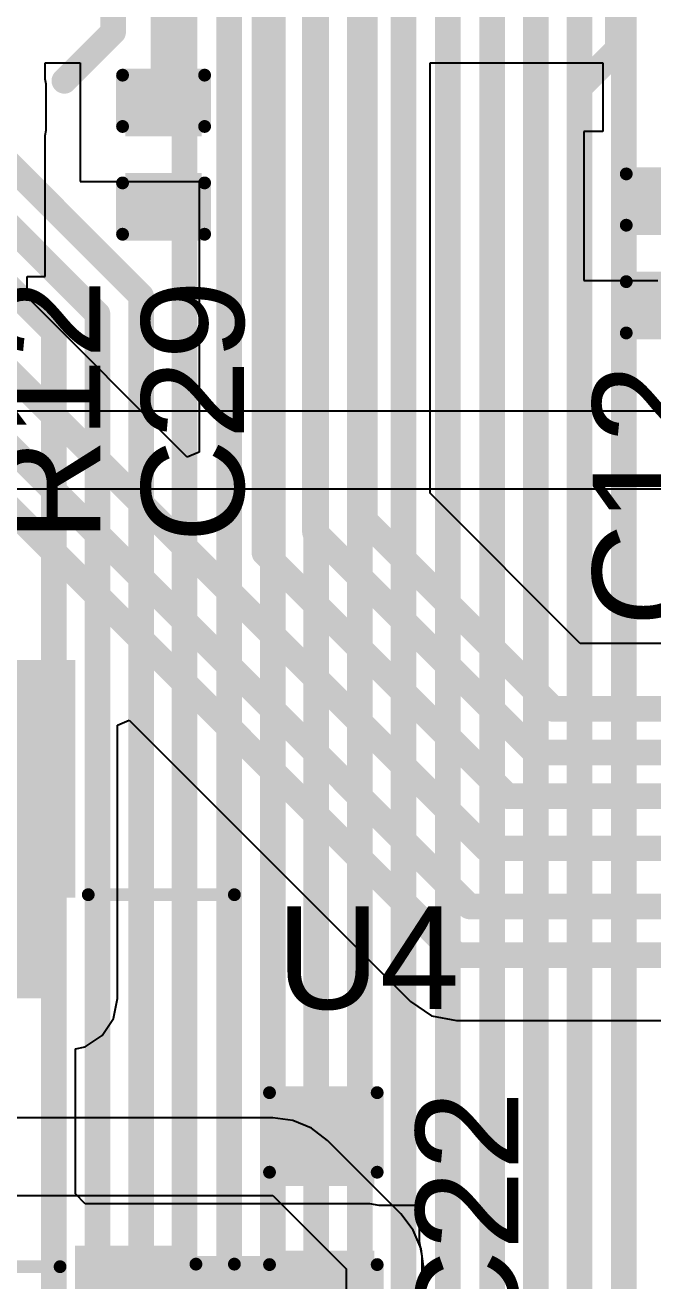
# Model space of a CAD drawing. Header units: inches. Extents: x -3 to 5437, y -3 to 5435.
# Drawn here: x 102.1 to 108.32, y 44.45 to 56.88 of the extents above; entities that cross this region are included whole.
import ezdxf

# ---------------------------------------------------------------- set-up
doc = ezdxf.new("R2010")
doc.units = ezdxf.units.IN
for name, color, linetype in [('Bottom Layer', 5, 'Continuous'), ('PWR', 76, 'Continuous'), ('Top Layer', 1, 'Continuous'), ('Top Overlay', 2, 'Continuous'), ('Top Paste', 8, 'Continuous'), ('Top Solder', 216, 'Continuous')]:
    doc.layers.add(name, color=color, linetype=linetype)
doc.styles.add('Arial', font='', dxfattribs={"height": 0.2})
doc.styles.get('Arial').set_extended_font_data('Arial')

# ---------------------------------------------------------------- blocks, each defined once
blk = doc.blocks.new('C___0402_55')
at = {"layer": 'Top Layer'}
for points in [[(-0.6985, -0.3175), (-0.6985, 0.3174999999999999), (-0.2413000000000001, 0.3175), (-0.2412999999999999, -0.3174999999999999)], [(0.2413000000000001, -0.3175), (0.2412999999999999, 0.3174999999999999), (0.6985, 0.3175), (0.6985, -0.3174999999999999)]]:
    blk.add_hatch(color=1, dxfattribs=at).paths.add_polyline_path(points)
at = {"layer": 'Top Paste'}
for points in [[(-0.6985, -0.3175), (-0.6985, 0.3174999999999999), (-0.2413000000000001, 0.3175), (-0.2412999999999999, -0.3174999999999999)], [(0.2413000000000001, -0.3175), (0.2412999999999999, 0.3174999999999999), (0.6985, 0.3175), (0.6985, -0.3174999999999999)]]:
    blk.add_hatch(color=8, dxfattribs=at).paths.add_polyline_path(points)
at = {"layer": 'Top Solder'}
for points in [[(-0.7584998799999999, -0.3774998800000001), (-0.7584998799999999, 0.3774998799999999), (-0.1813001200000001, 0.3774998800000001), (-0.1813001199999999, -0.3774998799999999)], [(0.1813001200000001, -0.3774998800000001), (0.1813001199999999, 0.3774998799999999), (0.7584998799999999, 0.3774998800000001), (0.7584998799999999, -0.3774998799999999)]]:
    blk.add_hatch(color=216, dxfattribs=at).paths.add_polyline_path(points)
at = {"layer": 'Top Overlay'}
for points in [[(-0.7874, -0.4064, 0.127, 0.127, 0), (-0.7874, 0.4064, 0.127, 0.127, 0)], [(-0.2794, 0.4064, 0.127, 0.127, 0), (-0.7874, 0.4064, 0.127, 0.127, 0)], [(0.7874, 0.4064, 0.127, 0.127, 0), (0.2794, 0.4064, 0.127, 0.127, 0)], [(0.7874, -0.4064, 0.127, 0.127, 0), (0.7874, 0.4064, 0.127, 0.127, 0)], [(-0.2794, -0.4064, 0.127, 0.127, 0), (-0.7874, -0.4064, 0.127, 0.127, 0)], [(0.7874, -0.4064, 0.127, 0.127, 0), (0.2794, -0.4064, 0.127, 0.127, 0)]]:
    blk.add_lwpolyline(points, format="xyseb", dxfattribs=at)
for points in [[(-0.8191499999999999, 0.4064, 0.0635, 0.0635, 1), (-0.7556499999999999, 0.4064, 0.0635, 0.0635, 1)], [(-0.8191499999999999, 0.4064, 0.0635, 0.0635, 1), (-0.7556499999999999, 0.4064, 0.0635, 0.0635, 1)], [(-0.31115, 0.4064, 0.0635, 0.0635, 1), (-0.24765, 0.4064, 0.0635, 0.0635, 1)], [(0.24765, 0.4064, 0.0635, 0.0635, 1), (0.31115, 0.4064, 0.0635, 0.0635, 1)], [(0.7556499999999999, 0.4064, 0.0635, 0.0635, 1), (0.8191499999999999, 0.4064, 0.0635, 0.0635, 1)], [(0.7556499999999999, 0.4064, 0.0635, 0.0635, 1), (0.8191499999999999, 0.4064, 0.0635, 0.0635, 1)], [(-0.8191499999999999, -0.4064, 0.0635, 0.0635, 1), (-0.7556499999999999, -0.4064, 0.0635, 0.0635, 1)], [(-0.8191499999999999, -0.4064, 0.0635, 0.0635, 1), (-0.7556499999999999, -0.4064, 0.0635, 0.0635, 1)], [(-0.31115, -0.4064, 0.0635, 0.0635, 1), (-0.24765, -0.4064, 0.0635, 0.0635, 1)], [(0.24765, -0.4064, 0.0635, 0.0635, 1), (0.31115, -0.4064, 0.0635, 0.0635, 1)], [(0.7556499999999999, -0.4064, 0.0635, 0.0635, 1), (0.8191499999999999, -0.4064, 0.0635, 0.0635, 1)], [(0.7556499999999999, -0.4064, 0.0635, 0.0635, 1), (0.8191499999999999, -0.4064, 0.0635, 0.0635, 1)]]:
    blk.add_lwpolyline(points, format="xyseb", close=True, dxfattribs=at)
blk = doc.blocks.new('C___0402_56')
at = {"layer": 'Top Layer'}
for points in [[(-0.6985, -0.3175), (-0.6985, 0.3174999999999999), (-0.2413000000000001, 0.3175), (-0.2412999999999999, -0.3174999999999999)], [(0.2413000000000001, -0.3175), (0.2412999999999999, 0.3174999999999999), (0.6985, 0.3175), (0.6985, -0.3174999999999999)]]:
    blk.add_hatch(color=1, dxfattribs=at).paths.add_polyline_path(points)
at = {"layer": 'Top Paste'}
for points in [[(-0.6985, -0.3175), (-0.6985, 0.3174999999999999), (-0.2413000000000001, 0.3175), (-0.2412999999999999, -0.3174999999999999)], [(0.2413000000000001, -0.3175), (0.2412999999999999, 0.3174999999999999), (0.6985, 0.3175), (0.6985, -0.3174999999999999)]]:
    blk.add_hatch(color=8, dxfattribs=at).paths.add_polyline_path(points)
at = {"layer": 'Top Solder'}
for points in [[(-0.7584998799999999, -0.3774998800000001), (-0.7584998799999999, 0.3774998799999999), (-0.1813001200000001, 0.3774998800000001), (-0.1813001199999999, -0.3774998799999999)], [(0.1813001200000001, -0.3774998800000001), (0.1813001199999999, 0.3774998799999999), (0.7584998799999999, 0.3774998800000001), (0.7584998799999999, -0.3774998799999999)]]:
    blk.add_hatch(color=216, dxfattribs=at).paths.add_polyline_path(points)
at = {"layer": 'Top Overlay'}
for points in [[(-0.7874, -0.4064, 0.127, 0.127, 0), (-0.7874, 0.4064, 0.127, 0.127, 0)], [(-0.2794, 0.4064, 0.127, 0.127, 0), (-0.7874, 0.4064, 0.127, 0.127, 0)], [(0.7874, 0.4064, 0.127, 0.127, 0), (0.2794, 0.4064, 0.127, 0.127, 0)], [(0.7874, -0.4064, 0.127, 0.127, 0), (0.7874, 0.4064, 0.127, 0.127, 0)], [(-0.2794, -0.4064, 0.127, 0.127, 0), (-0.7874, -0.4064, 0.127, 0.127, 0)], [(0.7874, -0.4064, 0.127, 0.127, 0), (0.2794, -0.4064, 0.127, 0.127, 0)]]:
    blk.add_lwpolyline(points, format="xyseb", dxfattribs=at)
for points in [[(-0.8191499999999999, 0.4064, 0.0635, 0.0635, 1), (-0.7556499999999999, 0.4064, 0.0635, 0.0635, 1)], [(-0.8191499999999999, 0.4064, 0.0635, 0.0635, 1), (-0.7556499999999999, 0.4064, 0.0635, 0.0635, 1)], [(-0.31115, 0.4064, 0.0635, 0.0635, 1), (-0.24765, 0.4064, 0.0635, 0.0635, 1)], [(0.24765, 0.4064, 0.0635, 0.0635, 1), (0.31115, 0.4064, 0.0635, 0.0635, 1)], [(0.7556499999999999, 0.4064, 0.0635, 0.0635, 1), (0.8191499999999999, 0.4064, 0.0635, 0.0635, 1)], [(0.7556499999999999, 0.4064, 0.0635, 0.0635, 1), (0.8191499999999999, 0.4064, 0.0635, 0.0635, 1)], [(-0.8191499999999999, -0.4064, 0.0635, 0.0635, 1), (-0.7556499999999999, -0.4064, 0.0635, 0.0635, 1)], [(-0.8191499999999999, -0.4064, 0.0635, 0.0635, 1), (-0.7556499999999999, -0.4064, 0.0635, 0.0635, 1)], [(-0.31115, -0.4064, 0.0635, 0.0635, 1), (-0.24765, -0.4064, 0.0635, 0.0635, 1)], [(0.24765, -0.4064, 0.0635, 0.0635, 1), (0.31115, -0.4064, 0.0635, 0.0635, 1)], [(0.7556499999999999, -0.4064, 0.0635, 0.0635, 1), (0.8191499999999999, -0.4064, 0.0635, 0.0635, 1)], [(0.7556499999999999, -0.4064, 0.0635, 0.0635, 1), (0.8191499999999999, -0.4064, 0.0635, 0.0635, 1)]]:
    blk.add_lwpolyline(points, format="xyseb", close=True, dxfattribs=at)
blk = doc.blocks.new('SOT_223_356')
at = {"layer": 'Top Layer'}
for points in [[(-1.62500056, 3.97499967), (1.62500056, 3.97499967), (1.62500056, 1.82499889), (-1.62500056, 1.82499889)], [(-2.7750008, -1.82499889), (-1.82500016, -1.82499889), (-1.82500016, -3.97499967), (-2.7750008, -3.97499967)], [(-0.47500032, -1.82499889), (0.47500032, -1.82499889), (0.47500032, -3.97499967), (-0.47500032, -3.97499967)], [(1.82500016, -1.82499889), (2.7750008, -1.82499889), (2.7750008, -3.97499967), (1.82500016, -3.97499967)]]:
    blk.add_hatch(color=1, dxfattribs=at).paths.add_polyline_path(points)
at = {"layer": 'Top Paste'}
for points in [[(-1.62500056, 3.97499967), (1.62500056, 3.97499967), (1.62500056, 1.82499889), (-1.62500056, 1.82499889)], [(-2.7750008, -1.82499889), (-1.82500016, -1.82499889), (-1.82500016, -3.97499967), (-2.7750008, -3.97499967)], [(-0.47500032, -1.82499889), (0.47500032, -1.82499889), (0.47500032, -3.97499967), (-0.47500032, -3.97499967)], [(1.82500016, -1.82499889), (2.7750008, -1.82499889), (2.7750008, -3.97499967), (1.82500016, -3.97499967)]]:
    blk.add_hatch(color=8, dxfattribs=at).paths.add_polyline_path(points)
at = {"layer": 'Top Solder'}
for points in [[(-1.72660056, 4.07659967), (1.72660056, 4.07659967), (1.72660056, 1.72339889), (-1.72660056, 1.72339889)], [(-2.8766008, -1.72339889), (-1.72340016, -1.72339889), (-1.72340016, -4.07659967), (-2.8766008, -4.07659967)], [(-0.5766003199999999, -1.72339889), (0.5766003199999999, -1.72339889), (0.5766003199999999, -4.07659967), (-0.5766003199999999, -4.07659967)], [(1.72340016, -1.72339889), (2.8766008, -1.72339889), (2.8766008, -4.07659967), (1.72340016, -4.07659967)]]:
    blk.add_hatch(color=216, dxfattribs=at).paths.add_polyline_path(points)
at = {"layer": 'Top Overlay'}
for points in [[(-3.2766, 1.7526, 0.127, 0.127, 0), (-1.8542, 1.7526, 0.127, 0.127, 0)], [(-3.2766, -1.905, 0.127, 0.127, 0), (-3.2766, 1.7526, 0.127, 0.127, 0)], [(1.8542, 1.7526, 0.127, 0.127, 0), (3.302, 1.7526, 0.127, 0.127, 0)], [(3.302, -1.905, 0.127, 0.127, 0), (3.302, 1.7526, 0.127, 0.127, 0)], [(-3.2766, -1.905, 0.127, 0.127, 0), (-3.0226, -1.905, 0.127, 0.127, 0)], [(-1.6764, -1.905, 0.127, 0.127, 0), (-0.7366, -1.905, 0.127, 0.127, 0)], [(2.921, -1.905, 0.127, 0.127, 0), (3.302, -1.905, 0.127, 0.127, 0)], [(0.6096, -1.9304, 0.127, 0.127, 0), (1.5748, -1.9304, 0.127, 0.127, 0)]]:
    blk.add_lwpolyline(points, format="xyseb", dxfattribs=at)
for points in [[(-3.30835, 1.7526, 0.0635, 0.0635, 1), (-3.24485, 1.7526, 0.0635, 0.0635, 1)], [(-3.30835, 1.7526, 0.0635, 0.0635, 1), (-3.24485, 1.7526, 0.0635, 0.0635, 1)], [(-1.88595, 1.7526, 0.0635, 0.0635, 1), (-1.82245, 1.7526, 0.0635, 0.0635, 1)], [(1.82245, 1.7526, 0.0635, 0.0635, 1), (1.88595, 1.7526, 0.0635, 0.0635, 1)], [(3.27025, 1.7526, 0.0635, 0.0635, 1), (3.33375, 1.7526, 0.0635, 0.0635, 1)], [(3.27025, 1.7526, 0.0635, 0.0635, 1), (3.33375, 1.7526, 0.0635, 0.0635, 1)], [(-3.30835, -1.905, 0.0635, 0.0635, 1), (-3.24485, -1.905, 0.0635, 0.0635, 1)], [(-3.30835, -1.905, 0.0635, 0.0635, 1), (-3.24485, -1.905, 0.0635, 0.0635, 1)], [(-3.05435, -1.905, 0.0635, 0.0635, 1), (-2.99085, -1.905, 0.0635, 0.0635, 1)], [(-1.70815, -1.905, 0.0635, 0.0635, 1), (-1.64465, -1.905, 0.0635, 0.0635, 1)], [(-0.76835, -1.905, 0.0635, 0.0635, 1), (-0.70485, -1.905, 0.0635, 0.0635, 1)], [(2.88925, -1.905, 0.0635, 0.0635, 1), (2.95275, -1.905, 0.0635, 0.0635, 1)], [(3.27025, -1.905, 0.0635, 0.0635, 1), (3.33375, -1.905, 0.0635, 0.0635, 1)], [(3.27025, -1.905, 0.0635, 0.0635, 1), (3.33375, -1.905, 0.0635, 0.0635, 1)], [(0.57785, -1.9304, 0.0635, 0.0635, 1), (0.64135, -1.9304, 0.0635, 0.0635, 1)], [(1.54305, -1.9304, 0.0635, 0.0635, 1), (1.60655, -1.9304, 0.0635, 0.0635, 1)], [(-3.1013527, -2.8194, 0.3999992, 0.3999992, 1), (-3.6042473, -2.8194, 0.3999992, 0.3999992, 1)], [(-3.7042471, -2.8194, 0.1999996, 0.1999996, 1), (-3.5042475, -2.8194, 0.1999996, 0.1999996, 1)], [(-3.2013525, -2.8194, 0.1999996, 0.1999996, 1), (-3.0013529, -2.8194, 0.1999996, 0.1999996, 1)]]:
    blk.add_lwpolyline(points, format="xyseb", close=True, dxfattribs=at)
blk = doc.blocks.new('C__0603_366')
at = {"layer": 'Top Layer'}
for points in [[(-0.3809999999999999, 0.4445), (-0.3809999999999999, -0.4445), (-1.143, -0.4445), (-1.143, 0.4445)], [(1.143, 0.4445), (1.143, -0.4445), (0.3809999999999999, -0.4445), (0.3809999999999999, 0.4445)]]:
    blk.add_hatch(color=1, dxfattribs=at).paths.add_polyline_path(points)
at = {"layer": 'Top Paste'}
for points in [[(-0.3809999999999999, 0.4445), (-0.3809999999999999, -0.4445), (-1.143, -0.4445), (-1.143, 0.4445)], [(1.143, 0.4445), (1.143, -0.4445), (0.3809999999999999, -0.4445), (0.3809999999999999, 0.4445)]]:
    blk.add_hatch(color=8, dxfattribs=at).paths.add_polyline_path(points)
at = {"layer": 'Top Solder'}
for points in [[(-0.3210001199999999, 0.50449988), (-0.3210001199999999, -0.50449988), (-1.20299988, -0.50449988), (-1.20299988, 0.50449988)], [(1.20299988, 0.50449988), (1.20299988, -0.50449988), (0.3210001199999999, -0.50449988), (0.3210001199999999, 0.50449988)]]:
    blk.add_hatch(color=216, dxfattribs=at).paths.add_polyline_path(points)
at = {"layer": 'Top Overlay'}
for points in [[(-1.2446, 0.5334, 0.127, 0.127, 0), (-1.2446, -0.5334, 0.127, 0.127, 0)], [(-1.2446, 0.5334, 0.127, 0.127, 0), (-0.4571999999999999, 0.5334, 0.127, 0.127, 0)], [(0.4571999999999999, 0.5334, 0.127, 0.127, 0), (1.2446, 0.5334, 0.127, 0.127, 0)], [(1.2446, 0.5334, 0.127, 0.127, 0), (1.2446, -0.5334, 0.127, 0.127, 0)], [(-1.2446, -0.5334, 0.127, 0.127, 0), (-0.4571999999999999, -0.5334, 0.127, 0.127, 0)], [(0.4571999999999999, -0.5334, 0.127, 0.127, 0), (1.2446, -0.5334, 0.127, 0.127, 0)]]:
    blk.add_lwpolyline(points, format="xyseb", dxfattribs=at)
for points in [[(-1.27635, 0.5334, 0.0635, 0.0635, 1), (-1.21285, 0.5334, 0.0635, 0.0635, 1)], [(-1.27635, 0.5334, 0.0635, 0.0635, 1), (-1.21285, 0.5334, 0.0635, 0.0635, 1)], [(-0.4889499999999999, 0.5334, 0.0635, 0.0635, 1), (-0.42545, 0.5334, 0.0635, 0.0635, 1)], [(0.42545, 0.5334, 0.0635, 0.0635, 1), (0.4889499999999999, 0.5334, 0.0635, 0.0635, 1)], [(1.21285, 0.5334, 0.0635, 0.0635, 1), (1.27635, 0.5334, 0.0635, 0.0635, 1)], [(1.21285, 0.5334, 0.0635, 0.0635, 1), (1.27635, 0.5334, 0.0635, 0.0635, 1)], [(-1.27635, -0.5334, 0.0635, 0.0635, 1), (-1.21285, -0.5334, 0.0635, 0.0635, 1)], [(-1.27635, -0.5334, 0.0635, 0.0635, 1), (-1.21285, -0.5334, 0.0635, 0.0635, 1)], [(-0.4889499999999999, -0.5334, 0.0635, 0.0635, 1), (-0.42545, -0.5334, 0.0635, 0.0635, 1)], [(0.42545, -0.5334, 0.0635, 0.0635, 1), (0.4889499999999999, -0.5334, 0.0635, 0.0635, 1)], [(1.21285, -0.5334, 0.0635, 0.0635, 1), (1.27635, -0.5334, 0.0635, 0.0635, 1)], [(1.21285, -0.5334, 0.0635, 0.0635, 1), (1.27635, -0.5334, 0.0635, 0.0635, 1)]]:
    blk.add_lwpolyline(points, format="xyseb", close=True, dxfattribs=at)

msp = doc.modelspace()

# ---------------------------------------------------------------- hatches: boundary and pattern name
at = {"layer": 'Top Layer'}
for points in [[(90.04299999999999, 47.24686512), (102.4954516, 47.24686512), (102.4954516, 50.4952), (90.04299999999999, 50.4952)], [(102.6954512, 38.54682409999999), (105.51608056, 38.54682409999999), (105.51608056, 44.69686514), (102.6954512, 44.69686514)]]:
    msp.add_hatch(color=1, dxfattribs=at).paths.add_polyline_path(points)

# ---------------------------------------------------------------- linework, layer by layer
at = {"layer": 'Bottom Layer'}
for points in [[(107.15923704, 54.0512, 0.254, 0.254, 0), (107.15923704, 70.05656296, 0.254, 0.254, 0)], [(106.7274345, 54.0512, 0.254, 0.254, 0), (106.7274345, 69.04056549999999, 0.254, 0.254, 0)], [(106.28686388, 54.0512, 0.254, 0.254, 0), (106.28686388, 67.88093611999999, 0.254, 0.254, 0)], [(105.84741848, 54.0512, 0.254, 0.254, 0), (105.84741848, 66.72952618, 0.254, 0.254, 0)], [(104.98382102, 12.9522347, 0.254, 0.254, 0), (104.98382102, 62.75511706, 0.254, 0.254, 0)], [(104.55201848, 54.0512, 0.254, 0.254, 0), (104.55201848, 60.46158087999999, 0.254, 0.254, 0)], [(107.59103704, 54.0512, 0.254, 0.254, 0), (107.59103704, 60.41966326, 0.254, 0.254, 0)], [(105.4156134, 60.2488, 0.254, 0.254, 0), (105.41562102, 12.77337806, 0.254, 0.254, 0)], [(108.02978902, 11.72360622, 0.254, 0.254, 0), (108.02978902, 59.83682216, 0.254, 0.254, 0)], [(104.12021848, 54.0512, 0.254, 0.254, 0), (104.12021848, 59.76565644, 0.254, 0.254, 0)], [(103.6794345, 54.0512, 0.254, 0.254, 0), (103.6794345, 59.13120254, 0.254, 0.254, 0)], [(97.65004853999999, 58.57867634, 0.254, 0.254, 0), (102.38403704, 53.84468783999999, 0.254, 0.254, 0)], [(98.47083683999999, 58.36854468, 0.254, 0.254, 0), (102.8158345, 54.02354702, 0.254, 0.254, 0)], [(99.74969381999999, 57.70034434, 0.254, 0.254, 0), (103.24763704, 54.20240111999999, 0.254, 0.254, 0)], [(103.24763704, 13.65867728, 0.254, 0.254, 0), (103.24763704, 54.20240111999999, 0.254, 0.254, 0)], [(102.8158345, 53.87234336, 0.254, 0.254, 0), (102.8158345, 54.02354702, 0.254, 0.254, 0)], [(103.6794345, 54.0512, 0.254, 0.254, 0), (103.67943704, 13.47982064, 0.254, 0.254, 0)], [(104.12021848, 54.0512, 0.254, 0.254, 0), (104.12022102, 13.30994798, 0.254, 0.254, 0)], [(104.55201848, 54.0512, 0.254, 0.254, 0), (104.55202102, 13.13109134, 0.254, 0.254, 0)], [(105.84741848, 54.0512, 0.254, 0.254, 0), (105.84742102, 12.59452142, 0.254, 0.254, 0)], [(106.28686388, 54.0512, 0.254, 0.254, 0), (106.28686642, 12.42331018, 0.254, 0.254, 0)], [(106.7274345, 54.0512, 0.254, 0.254, 0), (106.72743704, 12.25322416, 0.254, 0.254, 0)], [(107.15923704, 54.0512, 0.254, 0.254, 0), (107.15923958, 12.07437006, 0.254, 0.254, 0)], [(107.59103704, 54.0512, 0.254, 0.254, 0), (107.59103958, 11.89551342, 0.254, 0.254, 0)], [(102.38403704, 14.01639056, 0.254, 0.254, 0), (102.38403704, 53.84468783999999, 0.254, 0.254, 0)], [(102.8158345, 53.87234336, 0.254, 0.254, 0), (102.81583704, 53.87234081999999, 0.254, 0.254, 0)], [(102.81583704, 13.83753392, 0.254, 0.254, 0), (102.81583704, 53.87234081999999, 0.254, 0.254, 0)]]:
    msp.add_lwpolyline(points, format="xyseb", dxfattribs=at)
for points in [[(103.18413704, 54.20240111999999, 0.127, 0.127, 1), (103.31113704, 54.20240111999999, 0.127, 0.127, 1)], [(103.18413704, 54.20240111999999, 0.127, 0.127, 1), (103.31113704, 54.20240111999999, 0.127, 0.127, 1)], [(102.7523345, 54.02354702, 0.127, 0.127, 1), (102.8793345, 54.02354702, 0.127, 0.127, 1)], [(102.7523345, 54.02354702, 0.127, 0.127, 1), (102.8793345, 54.02354702, 0.127, 0.127, 1)], [(103.6159345, 54.0512, 0.127, 0.127, 1), (103.7429345, 54.0512, 0.127, 0.127, 1)], [(103.6159345, 54.0512, 0.127, 0.127, 1), (103.7429345, 54.0512, 0.127, 0.127, 1)], [(104.05671848, 54.0512, 0.127, 0.127, 1), (104.18371848, 54.0512, 0.127, 0.127, 1)], [(104.05671848, 54.0512, 0.127, 0.127, 1), (104.18371848, 54.0512, 0.127, 0.127, 1)], [(104.48851848, 54.0512, 0.127, 0.127, 1), (104.61551848, 54.0512, 0.127, 0.127, 1)], [(104.48851848, 54.0512, 0.127, 0.127, 1), (104.61551848, 54.0512, 0.127, 0.127, 1)], [(105.78391848, 54.0512, 0.127, 0.127, 1), (105.91091848, 54.0512, 0.127, 0.127, 1)], [(105.78391848, 54.0512, 0.127, 0.127, 1), (105.91091848, 54.0512, 0.127, 0.127, 1)], [(106.22336388, 54.0512, 0.127, 0.127, 1), (106.35036388, 54.0512, 0.127, 0.127, 1)], [(106.22336388, 54.0512, 0.127, 0.127, 1), (106.35036388, 54.0512, 0.127, 0.127, 1)], [(106.6639345, 54.0512, 0.127, 0.127, 1), (106.7909345, 54.0512, 0.127, 0.127, 1)], [(106.6639345, 54.0512, 0.127, 0.127, 1), (106.7909345, 54.0512, 0.127, 0.127, 1)], [(107.09573704, 54.0512, 0.127, 0.127, 1), (107.22273704, 54.0512, 0.127, 0.127, 1)], [(107.09573704, 54.0512, 0.127, 0.127, 1), (107.22273704, 54.0512, 0.127, 0.127, 1)], [(107.52753704, 54.0512, 0.127, 0.127, 1), (107.65453704, 54.0512, 0.127, 0.127, 1)], [(107.52753704, 54.0512, 0.127, 0.127, 1), (107.65453704, 54.0512, 0.127, 0.127, 1)], [(102.32053704, 53.84468783999999, 0.127, 0.127, 1), (102.44753704, 53.84468783999999, 0.127, 0.127, 1)], [(102.32053704, 53.84468783999999, 0.127, 0.127, 1), (102.44753704, 53.84468783999999, 0.127, 0.127, 1)], [(102.7523345, 53.87234336, 0.127, 0.127, 1), (102.8793345, 53.87234336, 0.127, 0.127, 1)], [(102.7523345, 53.87234336, 0.127, 0.127, 1), (102.8793345, 53.87234336, 0.127, 0.127, 1)], [(102.75233704, 53.87234081999999, 0.127, 0.127, 1), (102.87933704, 53.87234081999999, 0.127, 0.127, 1)], [(102.75233704, 53.87234081999999, 0.127, 0.127, 1), (102.87933704, 53.87234081999999, 0.127, 0.127, 1)]]:
    msp.add_lwpolyline(points, format="xyseb", close=True, dxfattribs=at)
at = {"layer": 'PWR'}
for p, q in [((109.66283884, 53.06059491999999), (77.07017606, 53.06059491999999)), ((77.07017606, 52.29201886), (109.523022, 52.29201886)), ((104.55201848, 46.06554414), (81.03987094, 46.06554414)), ((104.75094112, 46.03935674), (104.55201848, 46.06554414)), ((104.93630778, 45.96257508), (104.75094112, 46.03935674)), ((105.0954845, 45.8404341), (104.93630778, 45.96257508)), ((105.82275, 45.11316859999999), (105.0954845, 45.8404341)), ((81.03985062, 45.29696808), (104.55201848, 45.29696808)), ((104.55201848, 45.29696808), (105.27928398, 44.56970258)), ((105.94489098, 44.95398934), (105.82275, 45.11316859999999)), ((106.02167264, 44.76862522), (105.94489098, 44.95398934)), ((106.04786258, 44.56970258), (106.02167264, 44.76862522)), ((105.27928398, 44.56970258), (105.27928398, 30.25712008)), ((106.04786004, 44.56968226), (106.04786258, 44.56970258)), ((106.04786004, 30.57547606), (106.04786004, 44.56968226))]:
    msp.add_line(p, q, dxfattribs=at)
at = {"layer": 'Top Layer'}
for p, q in [((102.29633592, 56.34913292), (102.29633592, 56.51127636)), ((102.29633592, 56.51127636), (102.645337, 56.51127636)), ((102.645337, 56.51127636), (102.645337, 55.3339)), ((106.11189598, 52.2480413), (106.11189598, 56.51127636)), ((106.11189598, 56.51127636), (107.82339624, 56.51127636)), ((107.82339624, 56.51127636), (107.82339624, 55.82957084)), ((102.30628764, 56.2991), (102.29633592, 56.34913292)), ((102.30628764, 55.8419), (102.30628764, 56.2991)), ((102.29633592, 55.79186708), (102.30628764, 55.8419)), ((107.82339624, 55.82957084), (107.63608902, 55.82957084)), ((107.63608902, 55.82957084), (107.63608902, 54.35637084)), ((102.29633592, 55.3339), (102.29633592, 55.79186708)), ((102.29633592, 54.3941), (102.29633592, 55.3339)), ((102.645337, 55.3339), (103.82339662, 55.3339)), ((103.82339662, 55.3339), (103.82339662, 52.65572399999999)), ((102.11827684, 54.19490811999999), (102.11827684, 54.3941)), ((102.11827684, 54.3941), (102.29633592, 54.3941)), ((107.63608902, 54.35637084), (108.3682745, 54.35637084)), ((103.70606386, 52.60712109999999), (102.11827684, 54.19490811999999)), ((103.82339662, 52.65572399999999), (103.70606386, 52.60712109999999)), ((107.5987434, 50.76119387999999), (106.11189598, 52.2480413)), ((119.40042922, 50.76119387999999), (107.5987434, 50.76119387999999)), ((103.01340332, 49.95413428), (103.13073608, 50.00273718)), ((103.13073608, 50.00273718), (105.91646076, 47.2170125)), ((103.01340332, 47.24686512), (103.01340332, 49.95413428)), ((102.97397744, 47.04865368), (103.01340332, 47.24686512)), ((105.91646076, 47.2170125), (106.12650606, 47.0766648)), ((102.86169928, 46.88061743999999), (102.97397744, 47.04865368)), ((106.12650606, 47.0766648), (106.37427036, 47.02738118)), ((106.37427036, 47.02738118), (142.49802082, 47.02738118)), ((102.69366304, 46.76833928), (102.86169928, 46.88061743999999)), ((102.59718876, 46.74914957999999), (102.69366304, 46.76833928)), ((102.59718876, 45.31376256), (102.59718876, 46.74914957999999)), ((102.69545374, 45.2148194), (102.59718876, 45.31376256)), ((105.51608056, 45.2148194), (102.69545374, 45.2148194)), ((105.6073453, 45.19666602), (105.51608056, 45.2148194)), ((106.00635136, 45.19666602), (105.6073453, 45.19666602)), ((106.00635136, 44.83603174), (106.00635136, 45.19666602)), ((106.03403228, 44.69686768), (106.00635136, 44.83603174)), ((106.03403228, 38.54682409999999), (106.03403228, 44.69686768))]:
    msp.add_line(p, q, dxfattribs=at)
for points in [[(103.470837, 56.0705, 0.254, 0.254, 0), (103.470837, 62.23198119999999, 0.254, 0.254, 0)], [(102.970838, 56.81486478, 0.254, 0.254, 0), (102.970838, 57.79927479999999, 0.254, 0.254, 0)], [(104.47083754, 51.65689185999999, 0.254, 0.254, 0), (104.47083754, 57.79927479999999, 0.254, 0.254, 0)], [(104.97083654, 51.8628249, 0.254, 0.254, 0), (104.97083654, 57.79927479999999, 0.254, 0.254, 0)], [(105.46445506, 51.97986302, 0.254, 0.254, 0), (105.46445506, 57.79927479999999, 0.254, 0.254, 0)], [(107.97083816, 56.64336398, 0.254, 0.254, 0), (107.97083816, 57.79927479999999, 0.254, 0.254, 0)], [(102.4878062, 56.33183297999999, 0.254, 0.254, 0), (102.970838, 56.81486478, 0.254, 0.254, 0)], [(107.60475558, 56.2772814, 0.254, 0.254, 0), (107.97083816, 56.64336398, 0.254, 0.254, 0)], [(103.381937, 55.1307, 0.254, 0.254, 0), (103.470837, 55.1307, 0.254, 0.254, 0)], [(101.47083592, 53.92672984, 0.254, 0.254, 0), (106.66424184, 48.73332392, 0.254, 0.254, 0)], [(101.3950728, 53.2646763, 0.254, 0.254, 0), (106.50145578, 48.15829331999999, 0.254, 0.254, 0)], [(101.26789246, 52.78119999999999, 0.254, 0.254, 0), (106.37427036, 47.67482209999999, 0.254, 0.254, 0)], [(105.46445506, 51.97986302, 0.254, 0.254, 0), (107.33056512, 50.11375296, 0.254, 0.254, 0)], [(104.97083654, 51.8628249, 0.254, 0.254, 0), (106.59246144, 50.2412, 0.254, 0.254, 0)], [(104.47083754, 51.65689185999999, 0.254, 0.254, 0), (106.87757644, 49.25015295999999, 0.254, 0.254, 0)], [(106.59246144, 50.2412, 0.254, 0.254, 0), (107.15170848, 49.68195296, 0.254, 0.254, 0)], [(107.33056512, 50.11375296, 0.254, 0.254, 0), (119.6686075, 50.11375296, 0.254, 0.254, 0)], [(107.15170848, 49.68195296, 0.254, 0.254, 0), (118.8089191, 49.68195296, 0.254, 0.254, 0)], [(106.87757644, 49.25015295999999, 0.254, 0.254, 0), (118.98777574, 49.25015295999999, 0.254, 0.254, 0)], [(106.66424184, 48.73332392, 0.254, 0.254, 0), (136.60939404, 48.73332392, 0.254, 0.254, 0)], [(106.50145578, 48.15829331999999, 0.254, 0.254, 0), (140.65800418, 48.15829331999999, 0.254, 0.254, 0)], [(106.37427036, 47.67482209999999, 0.254, 0.254, 0), (142.49802082, 47.67482209999999, 0.254, 0.254, 0)]]:
    msp.add_lwpolyline(points, format="xyseb", dxfattribs=at)
for points in [[(102.907338, 56.81486478, 0.127, 0.127, 1), (103.034338, 56.81486478, 0.127, 0.127, 1)], [(102.907338, 56.81486478, 0.127, 0.127, 1), (103.034338, 56.81486478, 0.127, 0.127, 1)], [(107.90733816, 56.64336398, 0.127, 0.127, 1), (108.03433816, 56.64336398, 0.127, 0.127, 1)], [(107.90733816, 56.64336398, 0.127, 0.127, 1), (108.03433816, 56.64336398, 0.127, 0.127, 1)], [(102.4243062, 56.33183297999999, 0.127, 0.127, 1), (102.5513062, 56.33183297999999, 0.127, 0.127, 1)], [(107.54125558, 56.2772814, 0.127, 0.127, 1), (107.66825558, 56.2772814, 0.127, 0.127, 1)], [(103.407337, 56.0705, 0.127, 0.127, 1), (103.534337, 56.0705, 0.127, 0.127, 1)], [(103.318437, 55.1307, 0.127, 0.127, 1), (103.445437, 55.1307, 0.127, 0.127, 1)], [(103.407337, 55.1307, 0.127, 0.127, 1), (103.534337, 55.1307, 0.127, 0.127, 1)], [(105.40095506, 51.97986302, 0.127, 0.127, 1), (105.52795506, 51.97986302, 0.127, 0.127, 1)], [(105.40095506, 51.97986302, 0.127, 0.127, 1), (105.52795506, 51.97986302, 0.127, 0.127, 1)], [(104.90733654, 51.8628249, 0.127, 0.127, 1), (105.03433654, 51.8628249, 0.127, 0.127, 1)], [(104.90733654, 51.8628249, 0.127, 0.127, 1), (105.03433654, 51.8628249, 0.127, 0.127, 1)], [(104.40733754, 51.65689185999999, 0.127, 0.127, 1), (104.53433754, 51.65689185999999, 0.127, 0.127, 1)], [(104.40733754, 51.65689185999999, 0.127, 0.127, 1), (104.53433754, 51.65689185999999, 0.127, 0.127, 1)], [(106.52896144, 50.2412, 0.127, 0.127, 1), (106.65596144, 50.2412, 0.127, 0.127, 1)], [(106.52896144, 50.2412, 0.127, 0.127, 1), (106.65596144, 50.2412, 0.127, 0.127, 1)], [(107.26706512, 50.11375296, 0.127, 0.127, 1), (107.39406512, 50.11375296, 0.127, 0.127, 1)], [(107.26706512, 50.11375296, 0.127, 0.127, 1), (107.39406512, 50.11375296, 0.127, 0.127, 1)], [(107.08820848, 49.68195296, 0.127, 0.127, 1), (107.21520848, 49.68195296, 0.127, 0.127, 1)], [(107.08820848, 49.68195296, 0.127, 0.127, 1), (107.21520848, 49.68195296, 0.127, 0.127, 1)], [(106.81407644, 49.25015295999999, 0.127, 0.127, 1), (106.94107644, 49.25015295999999, 0.127, 0.127, 1)], [(106.81407644, 49.25015295999999, 0.127, 0.127, 1), (106.94107644, 49.25015295999999, 0.127, 0.127, 1)], [(106.60074184, 48.73332392, 0.127, 0.127, 1), (106.72774184, 48.73332392, 0.127, 0.127, 1)], [(106.60074184, 48.73332392, 0.127, 0.127, 1), (106.72774184, 48.73332392, 0.127, 0.127, 1)], [(106.43795578, 48.15829331999999, 0.127, 0.127, 1), (106.56495578, 48.15829331999999, 0.127, 0.127, 1)], [(106.43795578, 48.15829331999999, 0.127, 0.127, 1), (106.56495578, 48.15829331999999, 0.127, 0.127, 1)], [(106.31077036, 47.67482209999999, 0.127, 0.127, 1), (106.43777036, 47.67482209999999, 0.127, 0.127, 1)], [(106.31077036, 47.67482209999999, 0.127, 0.127, 1), (106.43777036, 47.67482209999999, 0.127, 0.127, 1)]]:
    msp.add_lwpolyline(points, format="xyseb", close=True, dxfattribs=at)

# ---------------------------------------------------------------- block references
for name, p, rotation in [('C___0402_55', (103.470837, 55.6006), 270), ('C___0402_56', (108.46158902, 54.62307084), 270), ('C__0603_366', (105.05385136, 45.06966602), 90)]:
    msp.add_blockref(name, p, dxfattribs=dict(rotation=rotation))
msp.add_blockref('SOT_223_356', (100.87045104, 46.5218653))

# ---------------------------------------------------------------- texts
at = {"layer": 'Top Overlay', "style": 'Arial'}
for s, p in [('R12', (102.8444349, 51.76561148)), ('C29', (104.26683236, 51.7571736)), ('C12', (108.7372349, 50.92741148)), ('C22', (106.9846349, 43.73077106))]:
    msp.add_text(s, height=1.016, rotation=90, dxfattribs=at).set_placement(p)
msp.add_text('U4', height=1.016, dxfattribs=at).set_placement((104.5890085, 47.14256509999999))

doc.saveas('drawing.dxf')
